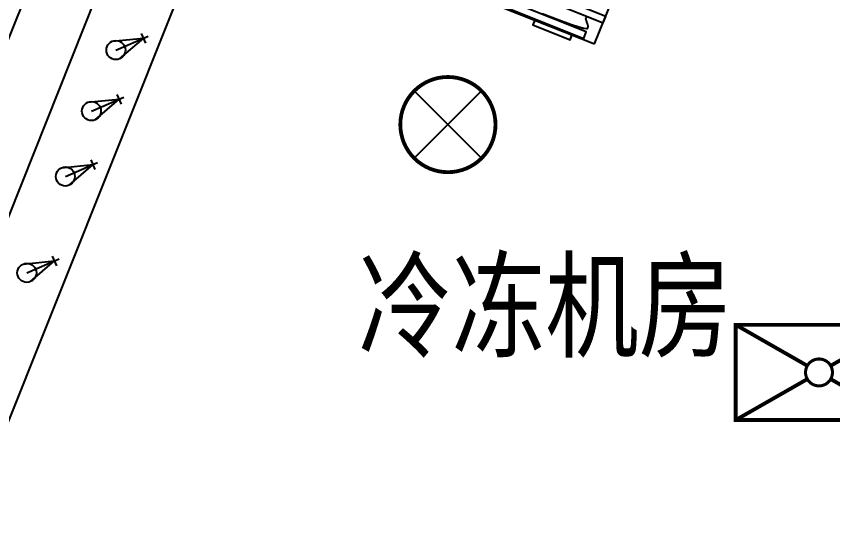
# Model space of a CAD drawing. Extents: x 23618587 to 48466785, y 42305484 to 86624613.
# Drawn here: x 24358428 to 24362717, y 43352021 to 43354754 of the extents above; entities that cross this region are included whole.
import ezdxf

# ---------------------------------------------------------------- set-up
doc = ezdxf.new("R2010")
doc.units = 0
doc.header["$MEASUREMENT"] = 0
doc.layers.get('0').update_dxf_attribs({"linetype": 'CONTINUOUS'})
for name, color, linetype in [('AC-W', 7, 'CONTINUOUS'), ('楼控', 1, 'CONTINUOUS'), ('设备-动力', 3, 'CONTINUOUS'), ('设备-照明', 3, 'CONTINUOUS')]:
    doc.layers.add(name, color=color, linetype=linetype)
doc.styles.add('IDQSTYLE', font='simplex.shx', dxfattribs={"width": 0.7, "bigfont": 'hzfs1.shx'})
doc.styles.add('Q1', font='SimSun.ttf', dxfattribs={"width": 0.8, "height": 450})

# ---------------------------------------------------------------- blocks, each defined once
blk = doc.blocks.new('HC000704')
at = {"color": 0, "linetype": 'Continuous', "const_width": 0.2}
for points in [[(-0.614, 0.351), (-4.375, 2.5)], [(-4.375, 2.5), (4.375, 2.5), (4.375, -2.5), (-4.375, -2.5), (-4.375, 2.5)], [(4.375, 2.5), (0.614, 0.351)], [(-0.614, -0.351), (-4.375, -2.5)], [(0.614, -0.351), (4.375, -2.5)]]:
    blk.add_lwpolyline(points, dxfattribs=at)
at = {"color": 0, "linetype": 'Continuous', "const_width": 0.16}
blk.add_lwpolyline([(0, -0.707, 0.198912), (0.5, -0.5, 0.198912), (0.707, 0, 0.198912), (0.5, 0.5, 0.198912), (0, 0.707, 0.198912), (-0.5, 0.5, 0.198912), (-0.707, 0, 0.198912), (-0.5, -0.5, 0.198912)], format="xyb", close=True, dxfattribs=at)
at = {"color": 0, "style": 'IDQSTYLE', "width": 0.7}
blk.add_attdef('PSFHATT', (6.375, -2.5), '', height=2.5, dxfattribs=at)
blk = doc.blocks.new('HC001494')
at = {"color": 0, "linetype": 'Continuous'}
for p, q in [((-1.768, 1.768), (1.768, -1.768)), ((1.768, 1.768), (-1.768, -1.768))]:
    blk.add_line(p, q, dxfattribs=at)
at = {"color": 0, "linetype": 'Continuous', "const_width": 0.2}
blk.add_lwpolyline([(1.768, -1.768, 0.198912), (2.5, 0, 0.198912), (1.768, 1.768, 0.198912), (0, 2.5, 0.198912), (-1.768, 1.768, 0.198912), (-2.5, 0, 0.198912), (-1.768, -1.768, 0.198912), (0, -2.5, 0.198912)], format="xyb", close=True, dxfattribs=at)
at = {"color": 0, "style": 'IDQSTYLE', "width": 0.7}
blk.add_attdef('PSFHATT', (4.5, -2.5), '', height=2.5, dxfattribs=at)

msp = doc.modelspace()

# ---------------------------------------------------------------- linework, layer by layer
at = {"layer": 'AC-W', "color": 7}
msp.add_line((24359459.4758, 43357295.02325), (24355845.68637, 43348347.15507), dxfattribs=at)
at = {"layer": 'AC-W', "color": 7, "ltscale": 300}
for centre, radius, start, end in [((24162246.90911, 42870268.06754), 513099.72014, 62.6224147924, 75.1443656534), ((24150982.49453, 42831626.35527), 541522.67138, 66.0871772528, 74.4564383749)]:
    msp.add_arc(centre, radius, start, end, dxfattribs=at)
at = {"layer": 'AC-W', "color": 7}
for centre, start, end in [((24148759.7883, 42835660.74182), 79.4743453433, 79.4743453433), ((24148766.30591, 42835659.45113), 78.1227654299, 78.1227654299), ((24148779.34207, 42835656.52904), 76.2090487924, 76.2090487924)]:
    msp.add_arc(centre, 530172.67138, start, end, dxfattribs=at)
at = {"layer": '楼控', "color": 7}
for p, q in [((24361466.44404, 43354609.90953), (24362682.76996, 43357652.81608)), ((24359861.88422, 43355251.29226), (24361466.44404, 43354609.90953))]:
    msp.add_line(p, q, dxfattribs=at)
at = {"layer": '楼控'}
for p, q in [((24357891.27423, 43352464.71939), (24359320.38691, 43356039.65113)), ((24358262.68796, 43352316.24325), (24359691.80064, 43355891.17499)), ((24359108.60356, 43354613.5704), (24359086.61812, 43354664.84041)), ((24358931.44712, 43354623.17844), (24359097.31251, 43354639.90112)), ((24358951.15262, 43354577.22528), (24359120.95231, 43354650.03826)), ((24358970.85811, 43354531.27211), (24359097.31251, 43354639.90112)), ((24358803.38378, 43354302.82742), (24358969.24916, 43354319.55009)), ((24358823.08927, 43354256.87425), (24358992.88897, 43354329.68724)), ((24358842.79477, 43354210.92109), (24358969.24916, 43354319.55009)), ((24358980.54022, 43354293.21937), (24358958.55477, 43354344.48938)), ((24358666.04048, 43353959.26255), (24358831.90586, 43353975.98522)), ((24358685.74598, 43353913.30938), (24358855.54567, 43353986.12237)), ((24358705.45147, 43353867.35622), (24358831.90586, 43353975.98522)), ((24358843.19692, 43353949.6545), (24358821.21147, 43354000.92451)), ((24358463.73752, 43353453.20078), (24358629.6029, 43353469.92345)), ((24358483.44301, 43353407.24762), (24358653.2427, 43353480.0606)), ((24358503.14851, 43353361.29445), (24358629.6029, 43353469.92345)), ((24358640.89396, 43353443.59274), (24358618.90851, 43353494.86275))]:
    msp.add_line(p, q, dxfattribs=at)
for points in [[(24361511.29504, 43354720.02583), (24361525.03206, 43354754.27557), (24360709.29033, 43355081.45638), (24360695.55331, 43355047.20664), (24361511.29504, 43354720.02583)], [(24361409.07033, 43354638.51657), (24361422.7982, 43354672.7435), (24360726.85071, 43354951.87678), (24360713.12284, 43354917.64985), (24361409.07033, 43354638.51657)], [(24361191.0281, 43354769.59725), (24361277.89183, 43354736.35832), (24361340.55726, 43354713.61784), (24361383.022, 43354699.54804), (24361409.28369, 43354692.32118), (24361423.33993, 43354690.1095), (24361429.18835, 43354691.08522), (24361430.82657, 43354693.42061), (24361431.58637, 43354695.61262), (24361432.13617, 43354697.45712), (24361432.47856, 43354699.07471), (24361432.61611, 43354700.58598), (24361432.55141, 43354702.11153), (24361432.28704, 43354703.77195), (24361431.82559, 43354705.68784), (24361431.16963, 43354707.97979), (24361430.32904, 43354710.72691), (24361429.34285, 43354713.84238), (24361428.25738, 43354717.19788), (24361427.11893, 43354720.66512), (24361425.97384, 43354724.11578), (24361424.86842, 43354727.42155), (24361423.84898, 43354730.45412), (24361422.96184, 43354733.08519), (24361422.2424, 43354735.21886), (24361421.68232, 43354736.88884), (24361421.26234, 43354738.16128), (24361420.9632, 43354739.10232), (24361420.76564, 43354739.77807), (24361420.6504, 43354740.25469), (24361420.59822, 43354740.59831), (24361420.58984, 43354740.87505), (24361420.60953, 43354741.14213), (24361420.65571, 43354741.4211), (24361420.73035, 43354741.72456), (24361420.83538, 43354742.06512), (24361420.97278, 43354742.45542), (24361421.14449, 43354742.90805), (24361421.35248, 43354743.43564), (24361421.59869, 43354744.05079), (24361421.88337, 43354744.76057), (24361422.19989, 43354745.54974), (24361422.53992, 43354746.39751), (24361422.89512, 43354747.2831), (24361423.25714, 43354748.18571), (24361423.61765, 43354749.08456), (24361423.96832, 43354749.95885), (24361424.30079, 43354750.78779), (24361424.602, 43354751.55489), (24361424.83986, 43354752.26082), (24361424.97758, 43354752.91053), (24361424.97833, 43354753.50898), (24361424.80531, 43354754.06114), (24361424.42171, 43354754.57197)], [(24361152.24966, 43354737.01885), (24361152.11253, 43354737.11057), (24361154.21178, 43354736.26859), (24361150.20324, 43354726.27433), (24361148.10399, 43354727.11631), (24361141.24006, 43354710.00284), (24361338.04488, 43354631.06761), (24361344.90882, 43354648.18108), (24361342.80957, 43354649.02305), (24361346.8181, 43354659.01731), (24361348.91735, 43354658.17534), (24361349.05448, 43354658.08362)]]:
    msp.add_lwpolyline(points, dxfattribs=at)
for centre in [(24358951.15262, 43354577.22528), (24358823.08927, 43354256.87425), (24358685.74598, 43353913.30938), (24358483.44301, 43353407.24762)]:
    msp.add_circle(centre, 50, dxfattribs=at)

# ---------------------------------------------------------------- block references
at = {"layer": '设备-动力', "xscale": 100, "yscale": 100, "zscale": 100}
msp.add_blockref('HC000704', (24362645.27183, 43352884.09628), dxfattribs=at)
at = {"layer": '设备-照明', "color": 3, "xscale": 100, "yscale": 100, "zscale": 100}
msp.add_blockref('HC001494', (24360695.66079, 43354185.86993), dxfattribs=at)

# ---------------------------------------------------------------- texts
at = {"layer": 'AC-W', "color": 7, "style": 'Q1', "width": 0.8}
msp.add_text('冷冻机房', height=450, dxfattribs=at).set_placement((24360224.83698, 43353010.53283))

doc.saveas('drawing.dxf')
